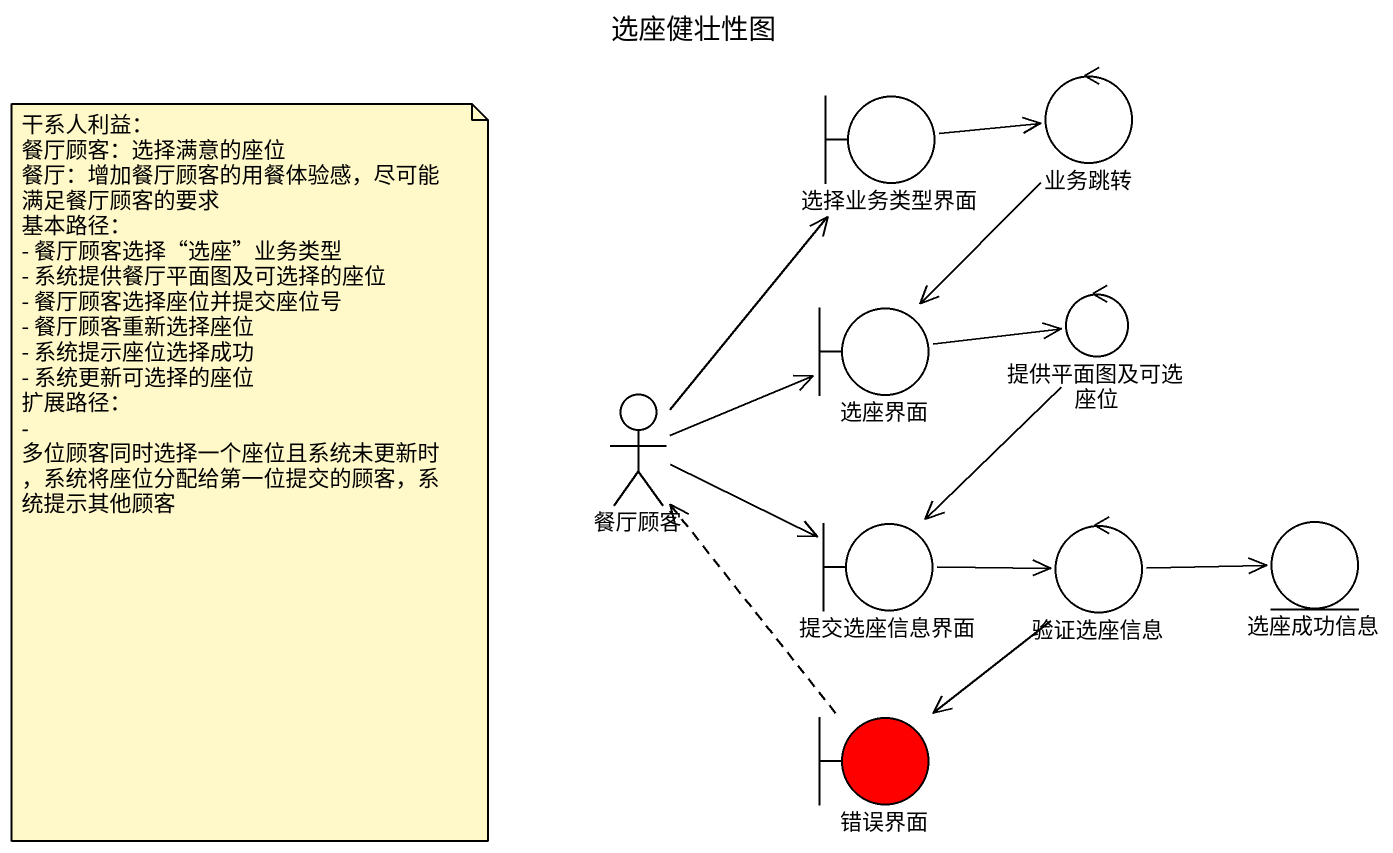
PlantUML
@startuml
title 选座健壮性图
boundary 选择业务类型界面
control 业务跳转
control 提供平面图及可选座位
boundary 选座界面
actor 餐厅顾客
boundary 提交选座信息界面
control 验证选座信息
entity 选座成功信息
boundary 错误界面 #FF0000
选择业务类型界面 -right-> 业务跳转
业务跳转 --> 选座界面
提供平面图及可选座位 --> 提交选座信息界面
选座界面 -right-> 提供平面图及可选座位
餐厅顾客 -up-> 选择业务类型界面
餐厅顾客 -right-> 选座界面
餐厅顾客 -right-> 提交选座信息界面
提交选座信息界面 -right-> 验证选座信息
验证选座信息 -right-> 选座成功信息
验证选座信息 --> 错误界面
错误界面 .up.> 餐厅顾客
note as N1
  干系人利益：
  餐厅顾客：选择满意的座位
  餐厅：增加餐厅顾客的用餐体验感，尽可能满足餐厅顾客的要求
  基本路径：
  - 餐厅顾客选择“选座”业务类型
  - 系统提供餐厅平面图及可选择的座位
  - 餐厅顾客选择座位并提交座位号
  - 餐厅顾客重新选择座位
  - 系统提示座位选择成功
  - 系统更新可选择的座位
  扩展路径：
  - 多位顾客同时选择一个座位且系统未更新时，系统将座位分配给第一位提交的顾客，系统提示其他顾客
end note
@enduml
